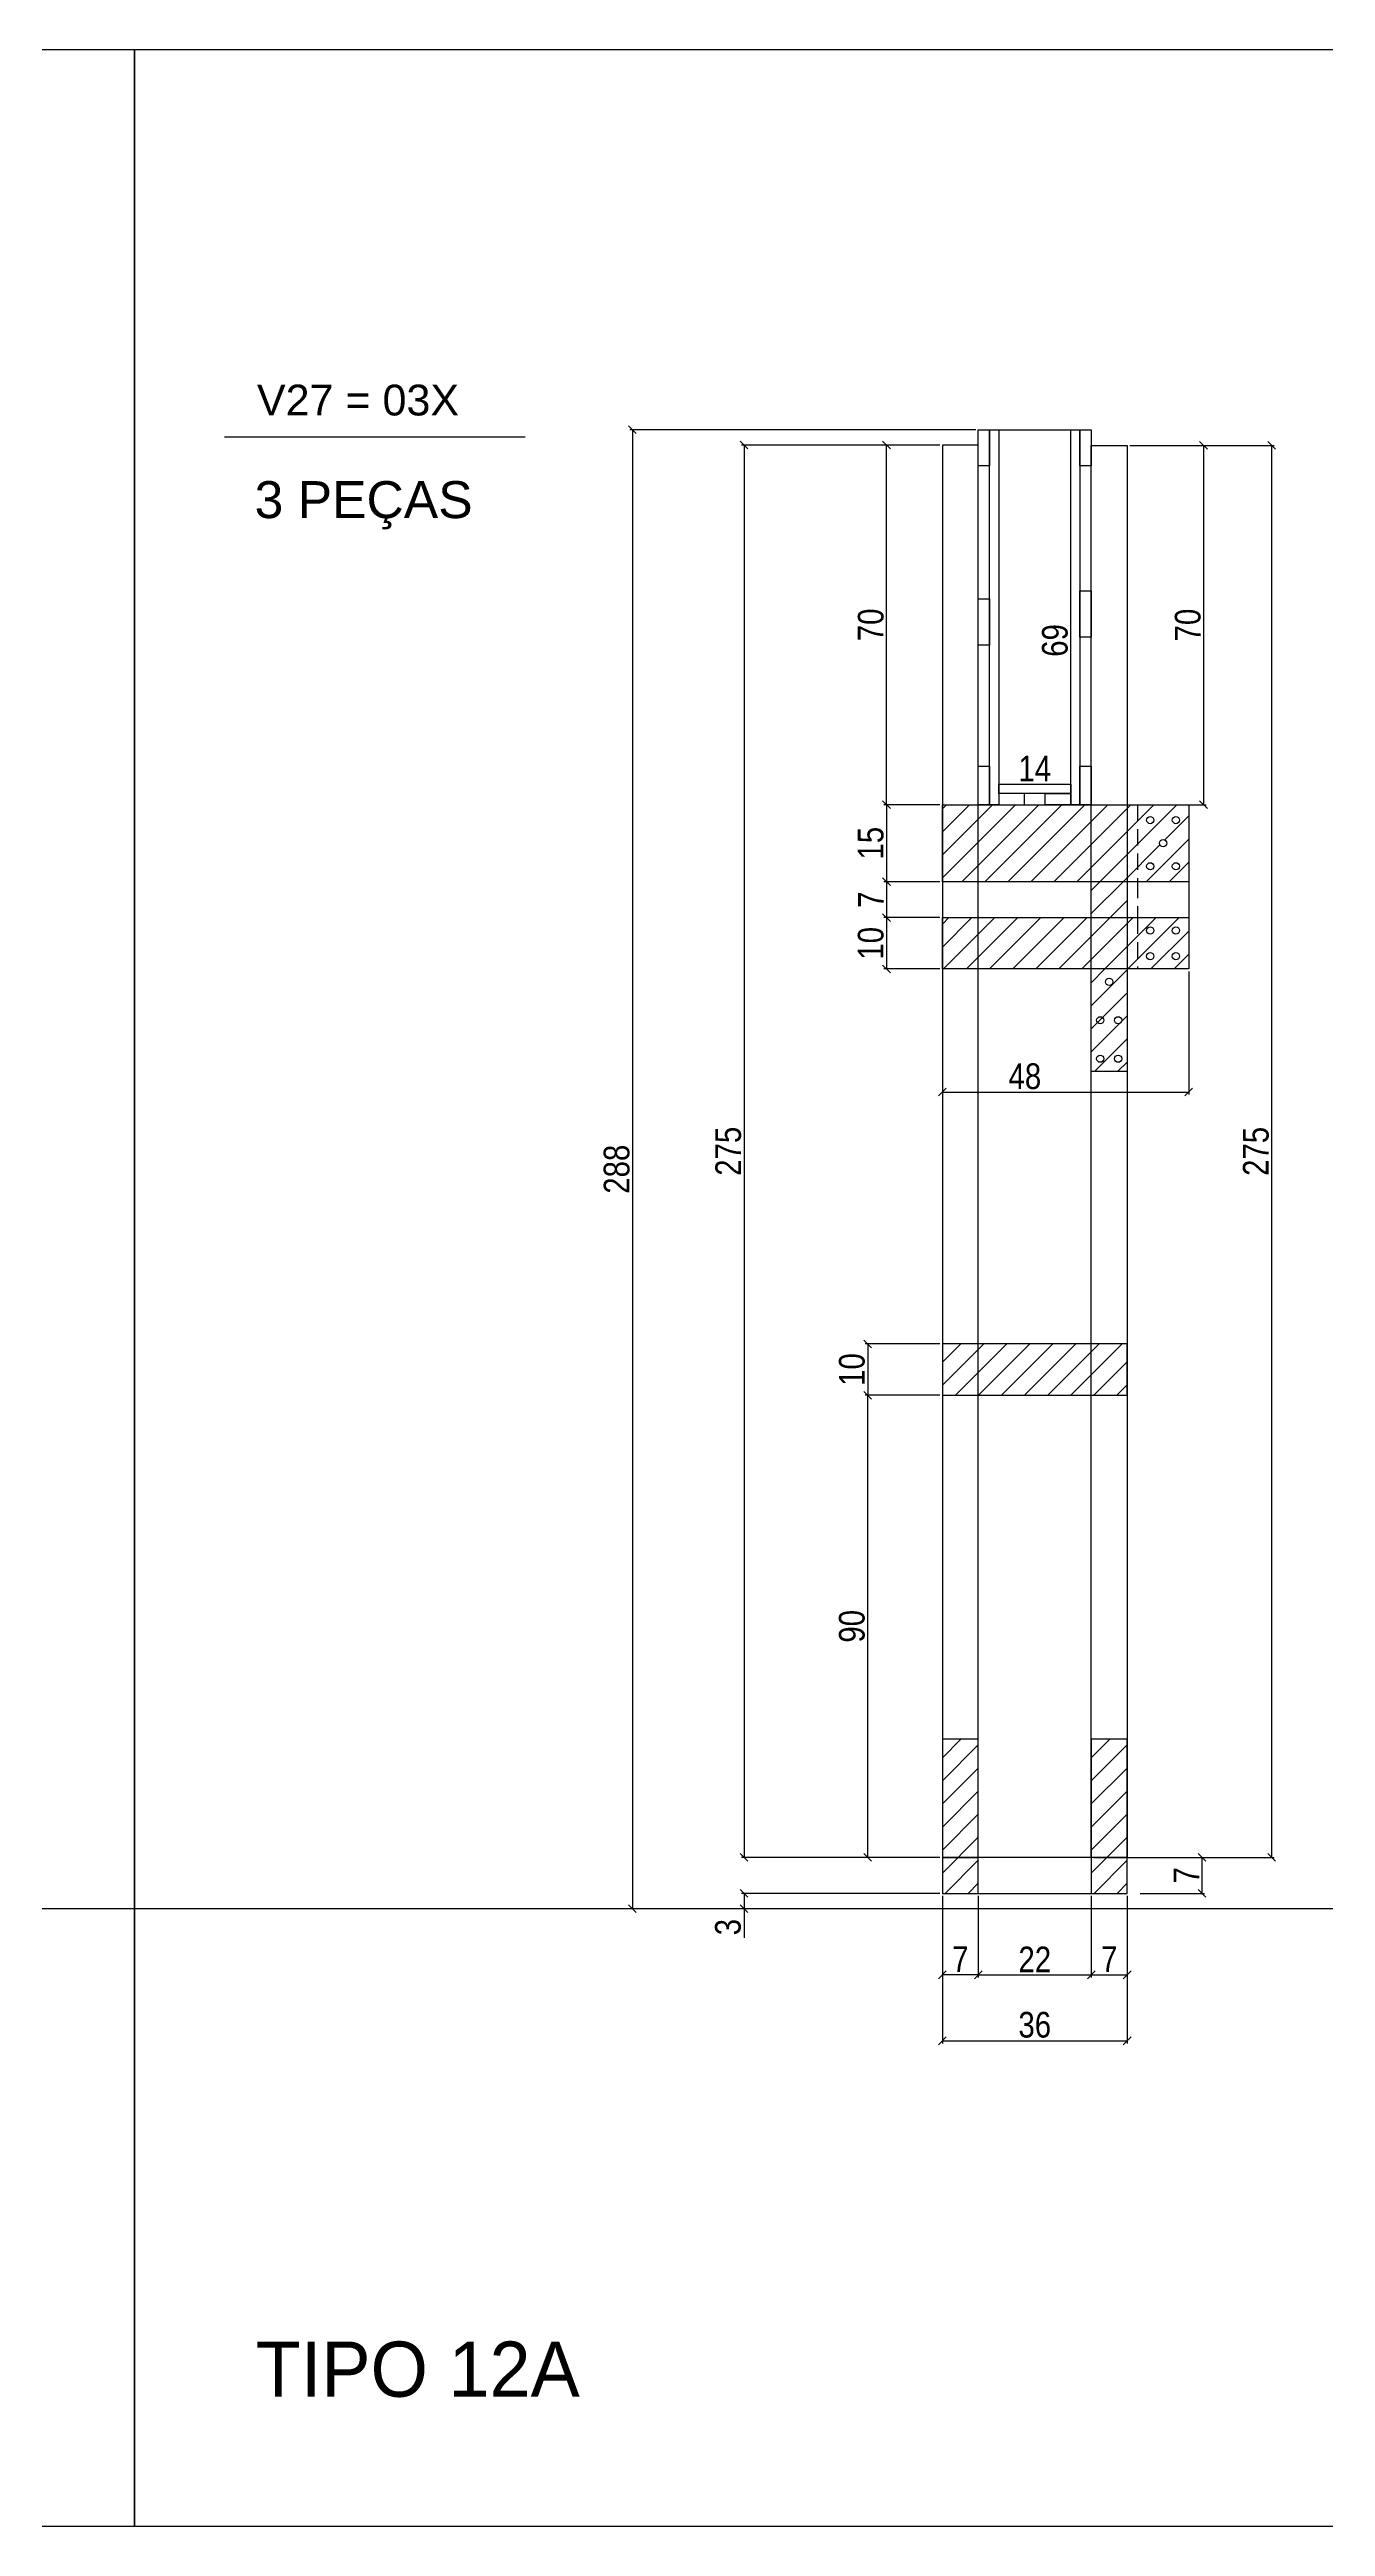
# Model space of a CAD drawing. Extents: x 16965 to 24320, y 205100 to 209880.
# Drawn here: x 20971 to 21468, y 205682 to 206646 of the extents above; entities that cross this region are included whole.
import ezdxf

# ---------------------------------------------------------------- set-up
doc = ezdxf.new("R2010")
doc.units = 0
doc.linetypes.add('DASHED2', pattern=[9.525, 6.35, -3.175])
doc.layers.get('0').update_dxf_attribs({"linetype": 'CONTINUOUS'})
doc.layers.get('DEFPOINTS').update_dxf_attribs({"linetype": 'CONTINUOUS'})
for name, color, linetype in [('COTA', 241, 'CONTINUOUS'), ('detalhes', 4, 'CONTINUOUS'), ('HACHURA', 8, 'CONTINUOUS'), ('TIRAS REESCORAMENTO', 252, 'CONTINUOUS'), ('VIGAS', 3, 'CONTINUOUS')]:
    doc.layers.add(name, color=color, linetype=linetype)
doc.styles.add('COTA TECNICA 2X', font='techl___.ttf', dxfattribs={"height": 10})
doc.styles.add('R80-50', font='arial.ttf', dxfattribs={"height": 10})
doc.styles.add('ROMAS860', font='ROMAS860.SHX', dxfattribs={"height": 8.5})
doc.dimstyles.new('SECAO', dxfattribs={"dimscale": 0.333333, "dimtxt": 5, "dimasz": 9, "dimexe": 3, "dimexo": 3, "dimgap": 3, "dimtad": 1, "dimdec": 1, "dimlfac": 0.5, "dimzin": 12, "dimdsep": 46, "dimtxsty": 'COTA TECNICA 2X', "dimblk1": 'OBLIQUE', "dimblk2": 'OBLIQUE', "dimsah": 1, "dimcen": 0.9, "dimclrd": 4, "dimclre": 4, "dimclrt": 240, "dimadec": 1, "dimazin": 3, "dimtfac": 1, "dimtdec": 1, "dimtmove": 0, "dimatfit": 3, "dimfxl": 1, "dimtolj": 1, "dimtzin": 12, "dimarcsym": 0})
pattern_1 = [(45, (-2283.3904, 8029.0315), (-4.49012806, 4.49012806), [])]

# ---------------------------------------------------------------- blocks, each defined once
blk = doc.blocks.new('_Oblique')
at = {"color": 0, "linetype": 'ByBlock', "lineweight": -2}
blk.add_line((-0.5, -0.5), (0.5, 0.5), dxfattribs=at)
blk = doc.blocks.new('*D3161')
at = {"layer": 'DEFPOINTS', "color": 0, "transparency": 16777216}
for p in [(21318.46, 206492.4), (21241.17, 205942.31), (21318.46, 205942.31)]:
    blk.add_point(p, dxfattribs=at)
at = {"layer": 'detalhes', "color": 4, "lineweight": -2, "transparency": 16777216}
for p, q in [((21317.46, 206492.4), (21240.17, 206492.4)), ((21241.17, 206492.4), (21241.17, 205942.31)), ((21317.46, 205942.31), (21240.17, 205942.31))]:
    blk.add_line(p, q, dxfattribs=at)
at = {"layer": 'detalhes', "color": 4, "lineweight": -2, "transparency": 16777216, "xscale": 3, "yscale": 3, "zscale": 3}
for p, rotation in [((21241.17, 206492.4), 90), ((21241.17, 205942.31), 270)]:
    blk.add_blockref('_Oblique', p, dxfattribs=dict(at, rotation=rotation))
at = {"layer": 'detalhes', "color": 240, "transparency": 16777216, "insert": (21235.06, 206217.36), "char_height": 10, "attachment_point": 5, "rotation": 90, "style": 'COTA TECNICA 2X'}
blk.add_mtext('\\A1;275', dxfattribs=at)
blk = doc.blocks.new('*D3162')
at = {"layer": 'DEFPOINTS', "color": 0, "transparency": 16777216}
for p in [(21318.46, 205928.31), (21390.46, 205928.31), (21390.46, 205870.86)]:
    blk.add_point(p, dxfattribs=at)
at = {"layer": 'detalhes', "color": 4, "lineweight": -2, "transparency": 16777216}
for p, q in [((21318.46, 205927.31), (21318.46, 205869.86)), ((21390.46, 205927.31), (21390.46, 205869.86)), ((21318.46, 205870.86), (21390.46, 205870.86))]:
    blk.add_line(p, q, dxfattribs=at)
at = {"layer": 'detalhes', "color": 4, "lineweight": -2, "transparency": 16777216, "xscale": 3, "yscale": 3, "zscale": 3, "rotation": 180}
blk.add_blockref('_Oblique', (21318.46, 205870.86), dxfattribs=at)
at = {"layer": 'detalhes', "color": 4, "lineweight": -2, "transparency": 16777216, "xscale": 3, "yscale": 3, "zscale": 3}
blk.add_blockref('_Oblique', (21390.46, 205870.86), dxfattribs=at)
at = {"layer": 'detalhes', "color": 240, "transparency": 16777216, "insert": (21354.46, 205877.07), "char_height": 10, "attachment_point": 5, "style": 'COTA TECNICA 2X'}
blk.add_mtext('\\A1;36', dxfattribs=at)
blk = doc.blocks.new('*D3163')
at = {"layer": 'DEFPOINTS', "color": 0, "transparency": 16777216}
for p in [(21332.46, 205928.31), (21376.46, 205928.31), (21376.46, 205896.57)]:
    blk.add_point(p, dxfattribs=at)
at = {"layer": 'detalhes', "color": 4, "lineweight": -2, "transparency": 16777216}
for p, q in [((21332.46, 205927.31), (21332.46, 205895.57)), ((21376.46, 205927.31), (21376.46, 205895.57)), ((21332.46, 205896.57), (21376.46, 205896.57))]:
    blk.add_line(p, q, dxfattribs=at)
at = {"layer": 'detalhes', "color": 4, "lineweight": -2, "transparency": 16777216, "xscale": 3, "yscale": 3, "zscale": 3, "rotation": 180}
blk.add_blockref('_Oblique', (21332.46, 205896.57), dxfattribs=at)
at = {"layer": 'detalhes', "color": 4, "lineweight": -2, "transparency": 16777216, "xscale": 3, "yscale": 3, "zscale": 3}
blk.add_blockref('_Oblique', (21376.46, 205896.57), dxfattribs=at)
at = {"layer": 'detalhes', "color": 240, "transparency": 16777216, "insert": (21354.46, 205902.57), "char_height": 10, "attachment_point": 5, "style": 'COTA TECNICA 2X'}
blk.add_mtext('\\A1;22', dxfattribs=at)
blk = doc.blocks.new('*D3164')
at = {"layer": 'DEFPOINTS', "color": 0, "transparency": 16777216}
for p in [(21376.46, 205896.57), (21390.46, 205896.57), (21390.46, 205896.57)]:
    blk.add_point(p, dxfattribs=at)
at = {"layer": 'detalhes', "color": 4, "lineweight": -2, "transparency": 16777216}
blk.add_line((21376.46, 205896.57), (21390.46, 205896.57), dxfattribs=at)
at = {"layer": 'detalhes', "color": 4, "lineweight": -2, "transparency": 16777216, "xscale": 3, "yscale": 3, "zscale": 3, "rotation": 180}
blk.add_blockref('_Oblique', (21376.46, 205896.57), dxfattribs=at)
at = {"layer": 'detalhes', "color": 4, "lineweight": -2, "transparency": 16777216, "xscale": 3, "yscale": 3, "zscale": 3}
blk.add_blockref('_Oblique', (21390.46, 205896.57), dxfattribs=at)
at = {"layer": 'detalhes', "color": 240, "transparency": 16777216, "insert": (21383.46, 205902.65), "char_height": 10, "attachment_point": 5, "style": 'COTA TECNICA 2X'}
blk.add_mtext('\\A1;7', dxfattribs=at)
blk = doc.blocks.new('*D3165')
at = {"layer": 'DEFPOINTS', "color": 0, "transparency": 16777216}
for p in [(21318.46, 205896.57), (21318.46, 205896.57), (21332.46, 205896.57)]:
    blk.add_point(p, dxfattribs=at)
at = {"layer": 'detalhes', "color": 4, "lineweight": -2, "transparency": 16777216}
blk.add_line((21332.46, 205896.57), (21318.46, 205896.57), dxfattribs=at)
at = {"layer": 'detalhes', "color": 4, "lineweight": -2, "transparency": 16777216, "xscale": 3, "yscale": 3, "zscale": 3, "rotation": 180}
blk.add_blockref('_Oblique', (21318.46, 205896.57), dxfattribs=at)
at = {"layer": 'detalhes', "color": 4, "lineweight": -2, "transparency": 16777216, "xscale": 3, "yscale": 3, "zscale": 3}
blk.add_blockref('_Oblique', (21332.46, 205896.57), dxfattribs=at)
at = {"layer": 'detalhes', "color": 240, "transparency": 16777216, "insert": (21325.46, 205902.65), "char_height": 10, "attachment_point": 5, "style": 'COTA TECNICA 2X'}
blk.add_mtext('\\A1;7', dxfattribs=at)
blk = doc.blocks.new('*D3166')
at = {"layer": 'DEFPOINTS', "color": 0, "transparency": 16777216}
for p in [(21318.46, 206142.33), (21289.36, 206122.33), (21318.46, 206122.33)]:
    blk.add_point(p, dxfattribs=at)
at = {"layer": 'detalhes', "color": 4, "lineweight": -2, "transparency": 16777216}
for p, q in [((21317.46, 206142.33), (21288.36, 206142.33)), ((21289.36, 206142.33), (21289.36, 206122.33)), ((21317.46, 206122.33), (21288.36, 206122.33))]:
    blk.add_line(p, q, dxfattribs=at)
at = {"layer": 'detalhes', "color": 4, "lineweight": -2, "transparency": 16777216, "xscale": 3, "yscale": 3, "zscale": 3}
for p, rotation in [((21289.36, 206142.33), 90), ((21289.36, 206122.33), 270)]:
    blk.add_blockref('_Oblique', p, dxfattribs=dict(at, rotation=rotation))
at = {"layer": 'detalhes', "color": 240, "transparency": 16777216, "insert": (21283.26, 206132.33), "char_height": 10, "attachment_point": 5, "rotation": 90, "style": 'COTA TECNICA 2X'}
blk.add_mtext('\\A1;10', dxfattribs=at)
blk = doc.blocks.new('*D3167')
at = {"layer": 'DEFPOINTS', "color": 0, "transparency": 16777216}
for p in [(21296.69, 206492.4), (21318.46, 206492.4), (21318.46, 206352.35)]:
    blk.add_point(p, dxfattribs=at)
at = {"layer": 'detalhes', "color": 4, "lineweight": -2, "transparency": 16777216}
for p, q in [((21317.46, 206492.4), (21295.69, 206492.4)), ((21296.69, 206352.35), (21296.69, 206492.4)), ((21317.46, 206352.35), (21295.69, 206352.35))]:
    blk.add_line(p, q, dxfattribs=at)
at = {"layer": 'detalhes', "color": 4, "lineweight": -2, "transparency": 16777216, "xscale": 3, "yscale": 3, "zscale": 3}
for p, rotation in [((21296.69, 206492.4), 90), ((21296.69, 206352.35), 270)]:
    blk.add_blockref('_Oblique', p, dxfattribs=dict(at, rotation=rotation))
at = {"layer": 'detalhes', "color": 240, "transparency": 16777216, "insert": (21290.59, 206422.38), "char_height": 10, "attachment_point": 5, "rotation": 90, "style": 'COTA TECNICA 2X'}
blk.add_mtext('\\A1;70', dxfattribs=at)
blk = doc.blocks.new('*D3168')
at = {"layer": 'DEFPOINTS', "color": 0, "transparency": 16777216}
for p in [(21390.46, 206492.28), (21390.46, 206352.35), (21420.21, 206352.35)]:
    blk.add_point(p, dxfattribs=at)
at = {"layer": 'detalhes', "color": 4, "lineweight": -2, "transparency": 16777216}
for p, q in [((21391.46, 206492.28), (21421.21, 206492.28)), ((21420.21, 206492.28), (21420.21, 206352.35)), ((21391.46, 206352.35), (21421.21, 206352.35))]:
    blk.add_line(p, q, dxfattribs=at)
at = {"layer": 'detalhes', "color": 4, "lineweight": -2, "transparency": 16777216, "xscale": 3, "yscale": 3, "zscale": 3}
for p, rotation in [((21420.21, 206492.28), 90), ((21420.21, 206352.35), 270)]:
    blk.add_blockref('_Oblique', p, dxfattribs=dict(at, rotation=rotation))
at = {"layer": 'detalhes', "color": 240, "transparency": 16777216, "insert": (21414.11, 206422.32), "char_height": 10, "attachment_point": 5, "rotation": 90, "style": 'COTA TECNICA 2X'}
blk.add_mtext('\\A1;70', dxfattribs=at)
blk = doc.blocks.new('*D3169')
at = {"layer": 'DEFPOINTS', "color": 0, "transparency": 16777216}
for p in [(21332.46, 206498.4), (21197.67, 205922.31), (21318.46, 205922.31)]:
    blk.add_point(p, dxfattribs=at)
at = {"layer": 'detalhes', "color": 4, "lineweight": -2, "transparency": 16777216}
for p, q in [((21331.46, 206498.4), (21196.67, 206498.4)), ((21197.67, 206498.4), (21197.67, 205922.31)), ((21317.46, 205922.31), (21196.67, 205922.31))]:
    blk.add_line(p, q, dxfattribs=at)
at = {"layer": 'detalhes', "color": 4, "lineweight": -2, "transparency": 16777216, "xscale": 3, "yscale": 3, "zscale": 3}
for p, rotation in [((21197.67, 206498.4), 90), ((21197.67, 205922.31), 270)]:
    blk.add_blockref('_Oblique', p, dxfattribs=dict(at, rotation=rotation))
at = {"layer": 'detalhes', "color": 240, "transparency": 16777216, "insert": (21191.57, 206210.36), "char_height": 10, "attachment_point": 5, "rotation": 90, "style": 'COTA TECNICA 2X'}
blk.add_mtext('\\A1;288', dxfattribs=at)
blk = doc.blocks.new('*D3170')
at = {"layer": 'DEFPOINTS', "color": 0, "transparency": 16777216}
for p in [(21318.46, 205928.31), (21241.17, 205922.31), (21318.46, 205922.31)]:
    blk.add_point(p, dxfattribs=at)
at = {"layer": 'detalhes', "color": 4, "lineweight": -2, "transparency": 16777216}
for p, q in [((21317.46, 205928.31), (21240.17, 205928.31)), ((21241.17, 205928.31), (21241.17, 205922.31)), ((21317.46, 205922.31), (21240.17, 205922.31)), ((21241.17, 205922.31), (21241.17, 205910.98))]:
    blk.add_line(p, q, dxfattribs=at)
at = {"layer": 'detalhes', "color": 4, "lineweight": -2, "transparency": 16777216, "xscale": 3, "yscale": 3, "zscale": 3}
for p, rotation in [((21241.17, 205928.31), 90), ((21241.17, 205922.31), 270)]:
    blk.add_blockref('_Oblique', p, dxfattribs=dict(at, rotation=rotation))
at = {"layer": 'detalhes', "color": 240, "transparency": 16777216, "insert": (21234.95, 205915.15), "char_height": 10, "attachment_point": 5, "rotation": 90, "style": 'COTA TECNICA 2X'}
blk.add_mtext('\\A1;3', dxfattribs=at)
blk = doc.blocks.new('*D3171')
at = {"layer": 'DEFPOINTS', "color": 0, "transparency": 16777216}
for p in [(21355.5, 206498.4), (21368.46, 206498.4), (21355.5, 206360.35)]:
    blk.add_point(p, dxfattribs=at)
at = {"layer": 'detalhes', "color": 240, "transparency": 16777216, "insert": (21362.33, 206416.33), "char_height": 10, "attachment_point": 5, "rotation": 90, "style": 'COTA TECNICA 2X'}
blk.add_mtext('\\A1;69', dxfattribs=at)
blk = doc.blocks.new('*D3172')
at = {"layer": 'DEFPOINTS', "color": 0, "transparency": 16777216}
for p in [(21340.46, 206360.35), (21368.46, 206360.35), (21368.46, 206360.35)]:
    blk.add_point(p, dxfattribs=at)
at = {"layer": 'detalhes', "color": 240, "transparency": 16777216, "insert": (21354.46, 206366.43), "char_height": 10, "attachment_point": 5, "style": 'COTA TECNICA 2X'}
blk.add_mtext('\\A1;14', dxfattribs=at)
blk = doc.blocks.new('*D3173')
at = {"layer": 'DEFPOINTS', "color": 0, "transparency": 16777216}
for p in [(21289.36, 206122.33), (21318.46, 206122.33), (21317.46, 205942.31)]:
    blk.add_point(p, dxfattribs=at)
at = {"layer": 'detalhes', "color": 4, "lineweight": -2, "transparency": 16777216}
for p, q in [((21317.46, 206122.33), (21288.36, 206122.33)), ((21289.36, 205942.31), (21289.36, 206122.33)), ((21316.46, 205942.31), (21288.36, 205942.31))]:
    blk.add_line(p, q, dxfattribs=at)
at = {"layer": 'detalhes', "color": 4, "lineweight": -2, "transparency": 16777216, "xscale": 3, "yscale": 3, "zscale": 3}
for p, rotation in [((21289.36, 206122.33), 90), ((21289.36, 205942.31), 270)]:
    blk.add_blockref('_Oblique', p, dxfattribs=dict(at, rotation=rotation))
at = {"layer": 'detalhes', "color": 240, "transparency": 16777216, "insert": (21283.23, 206032.32), "char_height": 10, "attachment_point": 5, "rotation": 90, "style": 'COTA TECNICA 2X'}
blk.add_mtext('\\A1;90', dxfattribs=at)
blk = doc.blocks.new('*D3174')
at = {"layer": 'DEFPOINTS', "color": 0, "transparency": 16777216}
for p in [(21318.46, 206312.35), (21414.46, 206288.35), (21414.46, 206240.43)]:
    blk.add_point(p, dxfattribs=at)
at = {"layer": 'detalhes', "color": 4, "lineweight": -2, "transparency": 16777216}
for p, q in [((21318.46, 206311.35), (21318.46, 206239.43)), ((21414.46, 206287.35), (21414.46, 206239.43)), ((21318.46, 206240.43), (21414.46, 206240.43))]:
    blk.add_line(p, q, dxfattribs=at)
at = {"layer": 'detalhes', "color": 4, "lineweight": -2, "transparency": 16777216, "xscale": 3, "yscale": 3, "zscale": 3, "rotation": 180}
blk.add_blockref('_Oblique', (21318.46, 206240.43), dxfattribs=at)
at = {"layer": 'detalhes', "color": 4, "lineweight": -2, "transparency": 16777216, "xscale": 3, "yscale": 3, "zscale": 3}
blk.add_blockref('_Oblique', (21414.46, 206240.43), dxfattribs=at)
at = {"layer": 'detalhes', "color": 240, "transparency": 16777216, "insert": (21350.6, 206246.53), "char_height": 10, "attachment_point": 5, "style": 'COTA TECNICA 2X'}
blk.add_mtext('\\A1;48', dxfattribs=at)
blk = doc.blocks.new('*D3175')
at = {"layer": 'DEFPOINTS', "color": 0, "transparency": 16777216}
for p in [(21391.46, 206492.28), (21391.46, 205942.31), (21446.76, 205942.31)]:
    blk.add_point(p, dxfattribs=at)
at = {"layer": 'detalhes', "color": 4, "lineweight": -2, "transparency": 16777216}
for p, q in [((21392.46, 206492.28), (21447.76, 206492.28)), ((21446.76, 206492.28), (21446.76, 205942.31)), ((21392.46, 205942.31), (21447.76, 205942.31))]:
    blk.add_line(p, q, dxfattribs=at)
at = {"layer": 'detalhes', "color": 4, "lineweight": -2, "transparency": 16777216, "xscale": 3, "yscale": 3, "zscale": 3}
for p, rotation in [((21446.76, 206492.28), 90), ((21446.76, 205942.31), 270)]:
    blk.add_blockref('_Oblique', p, dxfattribs=dict(at, rotation=rotation))
at = {"layer": 'detalhes', "color": 240, "transparency": 16777216, "insert": (21440.65, 206217.3), "char_height": 10, "attachment_point": 5, "rotation": 90, "style": 'COTA TECNICA 2X'}
blk.add_mtext('\\A1;275', dxfattribs=at)
blk = doc.blocks.new('*D3133')
at = {"layer": 'DEFPOINTS', "color": 0, "transparency": 16777216}
for p in [(21376.46, 205942.31), (21394.52, 205928.31), (21419.61, 205928.31)]:
    blk.add_point(p, dxfattribs=at)
at = {"layer": 'detalhes', "color": 4, "lineweight": -2, "transparency": 16777216}
for p, q in [((21377.46, 205942.31), (21420.61, 205942.31)), ((21419.61, 205942.31), (21419.61, 205928.31)), ((21395.52, 205928.31), (21420.61, 205928.31))]:
    blk.add_line(p, q, dxfattribs=at)
at = {"layer": 'detalhes', "color": 4, "lineweight": -2, "transparency": 16777216, "xscale": 3, "yscale": 3, "zscale": 3}
for p, rotation in [((21419.61, 205942.31), 90), ((21419.61, 205928.31), 270)]:
    blk.add_blockref('_Oblique', p, dxfattribs=dict(at, rotation=rotation))
at = {"layer": 'detalhes', "color": 240, "transparency": 16777216, "insert": (21413.54, 205935.31), "char_height": 10, "attachment_point": 5, "rotation": 90, "style": 'COTA TECNICA 2X'}
blk.add_mtext('\\A1;7', dxfattribs=at)
blk = doc.blocks.new('*D3134')
at = {"layer": 'DEFPOINTS', "color": 0, "transparency": 16777216}
for p in [(21318.46, 206352.35), (21296.69, 206322.35), (21318.46, 206322.35)]:
    blk.add_point(p, dxfattribs=at)
at = {"layer": 'detalhes', "color": 4, "lineweight": -2, "transparency": 16777216}
for p, q in [((21317.46, 206352.35), (21295.69, 206352.35)), ((21296.69, 206352.35), (21296.69, 206322.35)), ((21317.46, 206322.35), (21295.69, 206322.35))]:
    blk.add_line(p, q, dxfattribs=at)
at = {"layer": 'detalhes', "color": 4, "lineweight": -2, "transparency": 16777216, "xscale": 3, "yscale": 3, "zscale": 3}
for p, rotation in [((21296.69, 206352.35), 90), ((21296.69, 206322.35), 270)]:
    blk.add_blockref('_Oblique', p, dxfattribs=dict(at, rotation=rotation))
at = {"layer": 'detalhes', "color": 240, "transparency": 16777216, "insert": (21290.58, 206337.35), "char_height": 10, "attachment_point": 5, "rotation": 90, "style": 'COTA TECNICA 2X'}
blk.add_mtext('\\A1;15', dxfattribs=at)
blk = doc.blocks.new('*D3135')
at = {"layer": 'DEFPOINTS', "color": 0, "transparency": 16777216}
for p in [(21318.46, 206308.35), (21296.69, 206288.35), (21318.46, 206288.35)]:
    blk.add_point(p, dxfattribs=at)
at = {"layer": 'detalhes', "color": 4, "lineweight": -2, "transparency": 16777216}
for p, q in [((21317.46, 206308.35), (21295.69, 206308.35)), ((21296.69, 206308.35), (21296.69, 206288.35)), ((21317.46, 206288.35), (21295.69, 206288.35))]:
    blk.add_line(p, q, dxfattribs=at)
at = {"layer": 'detalhes', "color": 4, "lineweight": -2, "transparency": 16777216, "xscale": 3, "yscale": 3, "zscale": 3}
for p, rotation in [((21296.69, 206308.35), 90), ((21296.69, 206288.35), 270)]:
    blk.add_blockref('_Oblique', p, dxfattribs=dict(at, rotation=rotation))
at = {"layer": 'detalhes', "color": 240, "transparency": 16777216, "insert": (21290.59, 206298.35), "char_height": 10, "attachment_point": 5, "rotation": 90, "style": 'COTA TECNICA 2X'}
blk.add_mtext('\\A1;10', dxfattribs=at)
blk = doc.blocks.new('*D3136')
at = {"layer": 'DEFPOINTS', "color": 0, "transparency": 16777216}
for p in [(21318.46, 206322.35), (21296.69, 206308.35), (21318.46, 206308.35)]:
    blk.add_point(p, dxfattribs=at)
at = {"layer": 'detalhes', "color": 4, "lineweight": -2, "transparency": 16777216}
for p, q in [((21317.46, 206322.35), (21295.69, 206322.35)), ((21296.69, 206322.35), (21296.69, 206308.35)), ((21317.46, 206308.35), (21295.69, 206308.35))]:
    blk.add_line(p, q, dxfattribs=at)
at = {"layer": 'detalhes', "color": 4, "lineweight": -2, "transparency": 16777216, "xscale": 3, "yscale": 3, "zscale": 3}
for p, rotation in [((21296.69, 206322.35), 90), ((21296.69, 206308.35), 270)]:
    blk.add_blockref('_Oblique', p, dxfattribs=dict(at, rotation=rotation))
at = {"layer": 'detalhes', "color": 240, "transparency": 16777216, "insert": (21290.62, 206315.35), "char_height": 10, "attachment_point": 5, "rotation": 90, "style": 'COTA TECNICA 2X'}
blk.add_mtext('\\A1;7', dxfattribs=at)

msp = doc.modelspace()

# ---------------------------------------------------------------- hatches: boundary and pattern name
at = {"layer": 'COTA'}
h = msp.add_hatch(dxfattribs=at)
h.set_pattern_fill('ANSI31', color=256, scale=2, style=0)
h.set_pattern_definition(pattern_1)
h.paths.add_polyline_path([(21414.46, 206352.35), (21318.46, 206352.35), (21318.46, 206322.35), (21414.46, 206322.35)])
edge = h.paths.add_edge_path(flags=16)
edge.add_arc((21399.46, 206328.35), 1.4, 0, 360)
edge = h.paths.add_edge_path(flags=16)
edge.add_arc((21404.46, 206337.35), 1.4, 0, 360)
edge = h.paths.add_edge_path(flags=16)
edge.add_arc((21399.46, 206346.35), 1.4, 0, 360)
edge = h.paths.add_edge_path(flags=16)
edge.add_arc((21409.46, 206328.35), 1.4, 0, 360)
edge = h.paths.add_edge_path(flags=16)
edge.add_arc((21409.46, 206346.35), 1.4, 0, 360)
h = msp.add_hatch(dxfattribs=at)
h.set_pattern_fill('ANSI31', color=256, scale=2, style=0)
h.set_pattern_definition(pattern_1)
h.paths.add_polyline_path([(21376.46, 206322.35), (21376.46, 206308.35), (21390.46, 206308.35), (21390.46, 206322.35)])
h = msp.add_hatch(dxfattribs=at)
h.set_pattern_fill('ANSI31', color=256, scale=2, style=0)
h.set_pattern_definition(pattern_1)
h.paths.add_polyline_path([(21414.46, 206308.35), (21318.46, 206308.35), (21318.46, 206288.35), (21414.46, 206288.35)])
edge = h.paths.add_edge_path(flags=16)
edge.add_arc((21399.46, 206303.35), 1.4, 0, 360)
edge = h.paths.add_edge_path(flags=16)
edge.add_arc((21399.46, 206293.35), 1.4, 0, 360)
edge = h.paths.add_edge_path(flags=16)
edge.add_arc((21409.46, 206303.35), 1.4, 0, 360)
edge = h.paths.add_edge_path(flags=16)
edge.add_arc((21409.46, 206293.35), 1.4, 0, 360)
h = msp.add_hatch(dxfattribs=at)
h.set_pattern_fill('ANSI31', color=256, scale=2, style=0)
h.set_pattern_definition(pattern_1)
h.paths.add_polyline_path([(21376.46, 206248.41), (21390.46, 206248.41), (21390.46, 206288.35), (21376.46, 206288.35)])
h = msp.add_hatch(dxfattribs=at)
h.set_pattern_fill('ANSI31', color=256, scale=2, style=0)
h.set_pattern_definition([(45, (-2273.3904, 8021.0315), (-4.49012806, 4.49012806), [])])
h.paths.add_polyline_path([(21390.46, 206142.33), (21318.46, 206142.33), (21318.46, 206122.33), (21390.46, 206122.33)])
h = msp.add_hatch(dxfattribs=at)
h.set_pattern_fill('ANSI31', color=256, scale=2, style=0)
h.set_pattern_definition([(45, (1474.243, 200119.121), (-4.490128, 4.490128), [])])
h.paths.add_polyline_path([(21318.46, 205928.31), (21332.46, 205928.31), (21332.46, 205988.31), (21318.46, 205988.31)])
h = msp.add_hatch(dxfattribs=at)
h.set_pattern_fill('ANSI31', color=256, scale=2, style=0)
h.set_pattern_definition([(45, (1532.243, 200119.121), (-4.490128, 4.490128), [])])
h.paths.add_polyline_path([(21376.46, 205928.31), (21390.46, 205928.31), (21390.46, 205988.31), (21376.46, 205988.31)])

# ---------------------------------------------------------------- linework, layer by layer
at = {"linetype": 'Continuous'}
msp.add_line((21414.46, 206322.35), (21414.46, 206308.35), dxfattribs=at)
msp.add_line((21390.46, 206248.41), (21376.46, 206248.41))
at = {"color": 241, "true_color": 0xf7abae}
for points in [[(21003.63, 205681.7), (20406.82, 205681.7), (20406.82, 206646.49), (21003.63, 206646.49)], [(21600.45, 205681.7), (21003.63, 205681.7), (21003.63, 206646.49), (21600.45, 206646.49)]]:
    msp.add_lwpolyline(points, close=True, dxfattribs=at)
at = {"linetype": 'Continuous'}
for points in [[(21318.46, 205942.31), (21332.46, 205942.31), (21332.46, 206492.4), (21318.46, 206492.4)], [(21390.46, 205942.31), (21376.46, 205942.31), (21376.46, 206492.28), (21390.46, 206492.28)], [(21414.46, 206322.35), (21318.46, 206322.35), (21318.46, 206352.35), (21414.46, 206352.35)], [(21414.46, 206288.35), (21318.46, 206288.35), (21318.46, 206308.35), (21414.46, 206308.35)], [(21318.46, 205928.31), (21332.46, 205928.31), (21332.46, 205988.31), (21318.46, 205988.31)], [(21376.46, 205928.31), (21390.46, 205928.31), (21390.46, 205988.31), (21376.46, 205988.31)]]:
    msp.add_lwpolyline(points, close=True, dxfattribs=at)
for points in [[(21318.46, 206122.33), (21390.46, 206122.33), (21390.46, 206142.33), (21318.46, 206142.33), (21318.46, 206122.33)], [(21340.46, 205928.31), (21390.46, 205928.31), (21390.46, 205942.31), (21318.46, 205942.31), (21318.46, 205928.31), (21340.46, 205928.31)]]:
    msp.add_lwpolyline(points, dxfattribs=at)
for centre in [(21399.46, 206346.35), (21404.46, 206337.35), (21409.46, 206346.35), (21399.46, 206328.35), (21409.46, 206328.35), (21399.46, 206303.35), (21409.46, 206303.35), (21399.46, 206293.35), (21409.46, 206293.35), (21383.46, 206283.35), (21379.96, 206268.38), (21386.96, 206268.38), (21379.96, 206253.41), (21386.96, 206253.41)]:
    msp.add_circle(centre, 1.4)
at = {"layer": 'COTA', "linetype": 'DASHED2'}
for p, q in [((21394.46, 206352.35), (21394.46, 206322.35)), ((21394.46, 206322.35), (21394.46, 206308.35)), ((21394.46, 206308.35), (21394.46, 206288.35))]:
    msp.add_line(p, q, dxfattribs=at)
at = {"layer": 'HACHURA', "color": 7}
msp.add_line((21038.79, 206495.66), (21155.94, 206495.66), dxfattribs=at)
at = {"layer": 'TIRAS REESCORAMENTO', "linetype": 'ByBlock'}
for p, q in [((21340.46, 206498.4), (21368.46, 206498.4)), ((21003.63, 205922.31), (20406.82, 205922.31)), ((22197.26, 205922.31), (21003.63, 205922.31))]:
    msp.add_line(p, q, dxfattribs=at)
for points in [[(21332.46, 206498.4), (21336.86, 206498.4), (21336.86, 206484.4), (21332.46, 206484.4)], [(21372.06, 206498.4), (21376.46, 206498.4), (21376.46, 206484.4), (21372.06, 206484.4)], [(21372.06, 206435.62), (21376.46, 206435.62), (21376.46, 206417.62), (21372.06, 206417.62)], [(21332.46, 206432.47), (21336.86, 206432.47), (21336.86, 206414.47), (21332.46, 206414.47)], [(21332.46, 206367.35), (21336.86, 206367.35), (21336.86, 206352.35), (21332.46, 206352.35)], [(21368.46, 206356.75), (21340.46, 206356.75), (21340.46, 206360.35), (21368.46, 206360.35)], [(21372.06, 206367.35), (21376.46, 206367.35), (21376.46, 206352.35), (21372.06, 206352.35)], [(21350.43, 206352.35), (21350.43, 206356.75), (21340.46, 206356.75), (21340.46, 206352.35)], [(21358.5, 206352.35), (21358.5, 206356.75), (21368.46, 206356.75), (21368.46, 206352.35)]]:
    msp.add_lwpolyline(points, close=True, dxfattribs=at)
for points in [[(21340.46, 206352.35), (21336.86, 206352.35), (21336.86, 206498.4), (21340.46, 206498.4), (21340.46, 206352.35)], [(21372.06, 206352.35), (21368.46, 206352.35), (21368.46, 206498.4), (21372.06, 206498.4), (21372.06, 206352.35)]]:
    msp.add_lwpolyline(points, dxfattribs=at)

# ---------------------------------------------------------------- texts
at = {"linetype": 'Continuous', "style": 'ROMAS860'}
msp.add_text('TIPO 12A', height=21.505, dxfattribs=at).set_placement((21050.92, 205732.22))
at = {"layer": 'VIGAS', "color": 7, "attachment_point": 1, "style": 'R80-50'}
for s, width, insert, char_height in [('V27 = 03X', 124.324, (21051.4, 206515.96), 12), ('3 PEÇAS', 162.221, (21050.47, 206478.37), 14.4)]:
    msp.add_mtext_dynamic_manual_height_columns(s, width=width, gutter_width=50, heights=[0], dxfattribs=dict(at, insert=insert, char_height=char_height))

# ---------------------------------------------------------------- dimensions: what is measured, and where the dimension line sits
at = {"layer": 'detalhes', "color": 3}
for base, p1, p2, picture, middle in [((21197.67, 205922.31), (21332.46, 206498.4), (21318.46, 205922.31), '*D3169', (21191.57, 206210.36)), ((21241.17, 205942.31), (21318.46, 206492.4), (21318.46, 205942.31), '*D3161', (21235.06, 206217.36)), ((21296.69, 206492.4), (21318.46, 206352.35), (21318.46, 206492.4), '*D3167', (21290.59, 206422.38)), ((21420.21, 206352.35), (21390.46, 206492.28), (21390.46, 206352.35), '*D3168', (21414.11, 206422.32)), ((21446.76, 205942.31), (21391.46, 206492.28), (21391.46, 205942.31), '*D3175', (21440.65, 206217.3)), ((21296.69, 206322.35), (21318.46, 206352.35), (21318.46, 206322.35), '*D3134', (21290.58, 206337.35)), ((21296.69, 206308.35), (21318.46, 206322.35), (21318.46, 206308.35), '*D3136', (21290.62, 206315.35)), ((21296.69, 206288.35), (21318.46, 206308.35), (21318.46, 206288.35), '*D3135', (21290.59, 206298.35)), ((21289.36, 206122.33), (21318.46, 206142.33), (21318.46, 206122.33), '*D3166', (21283.26, 206132.33)), ((21289.36, 206122.33), (21317.46, 205942.31), (21318.46, 206122.33), '*D3173', (21283.23, 206032.32)), ((21419.61, 205928.31), (21376.46, 205942.31), (21394.52, 205928.31), '*D3133', (21413.54, 205935.31)), ((21241.17, 205922.31), (21318.46, 205928.31), (21318.46, 205922.31), '*D3170', (21234.95, 205915.15))]:
    dim = msp.add_linear_dim(base=base, p1=p1, p2=p2, angle=90, dimstyle='SECAO', dxfattribs=at)
    dim.commit()
    dim.dimension.update_dxf_attribs({"geometry": picture, "text_midpoint": middle})
dim = msp.add_linear_dim(base=(21368.46, 206498.4), p1=(21355.5, 206360.35), p2=(21355.5, 206498.4), angle=90, dimstyle='SECAO', override={"dimse1": 1, "dimse2": 1, "dimsd1": 1, "dimsd2": 1}, dxfattribs=at)
dim.commit()
dim.dimension.update_dxf_attribs({"geometry": '*D3171', "text_midpoint": (21368.46, 206416.33), "dimtype": 160})
dim = msp.add_linear_dim(base=(21368.46, 206360.35), p1=(21340.46, 206360.35), p2=(21368.46, 206360.35), dimstyle='SECAO', override={"dimse1": 1, "dimse2": 1, "dimsd1": 1, "dimsd2": 1}, dxfattribs=at)
dim.commit()
dim.dimension.update_dxf_attribs({"geometry": '*D3172', "text_midpoint": (21354.46, 206360.35), "dimtype": 160})
for base, p1, p2, picture, middle in [((21414.46, 206240.43), (21318.46, 206312.35), (21414.46, 206288.35), '*D3174', (21350.6, 206240.43)), ((21390.46, 205870.86), (21318.46, 205928.31), (21390.46, 205928.31), '*D3162', (21354.46, 205870.86)), ((21376.46, 205896.57), (21332.46, 205928.31), (21376.46, 205928.31), '*D3163', (21354.46, 205896.57)), ((21390.46, 205896.57), (21376.46, 205896.57), (21390.46, 205896.57), '*D3164', (21383.46, 205896.57))]:
    dim = msp.add_linear_dim(base=base, p1=p1, p2=p2, dimstyle='SECAO', dxfattribs=at)
    dim.commit()
    dim.dimension.update_dxf_attribs({"geometry": picture, "text_midpoint": middle, "dimtype": 160})
dim = msp.add_linear_dim(base=(21318.46, 205896.57), p1=(21332.46, 205896.57), p2=(21318.46, 205896.57), dimstyle='SECAO', dxfattribs=at)
dim.commit()
dim.dimension.update_dxf_attribs({"geometry": '*D3165', "text_midpoint": (21325.46, 205902.65)})

doc.saveas('drawing.dxf')
